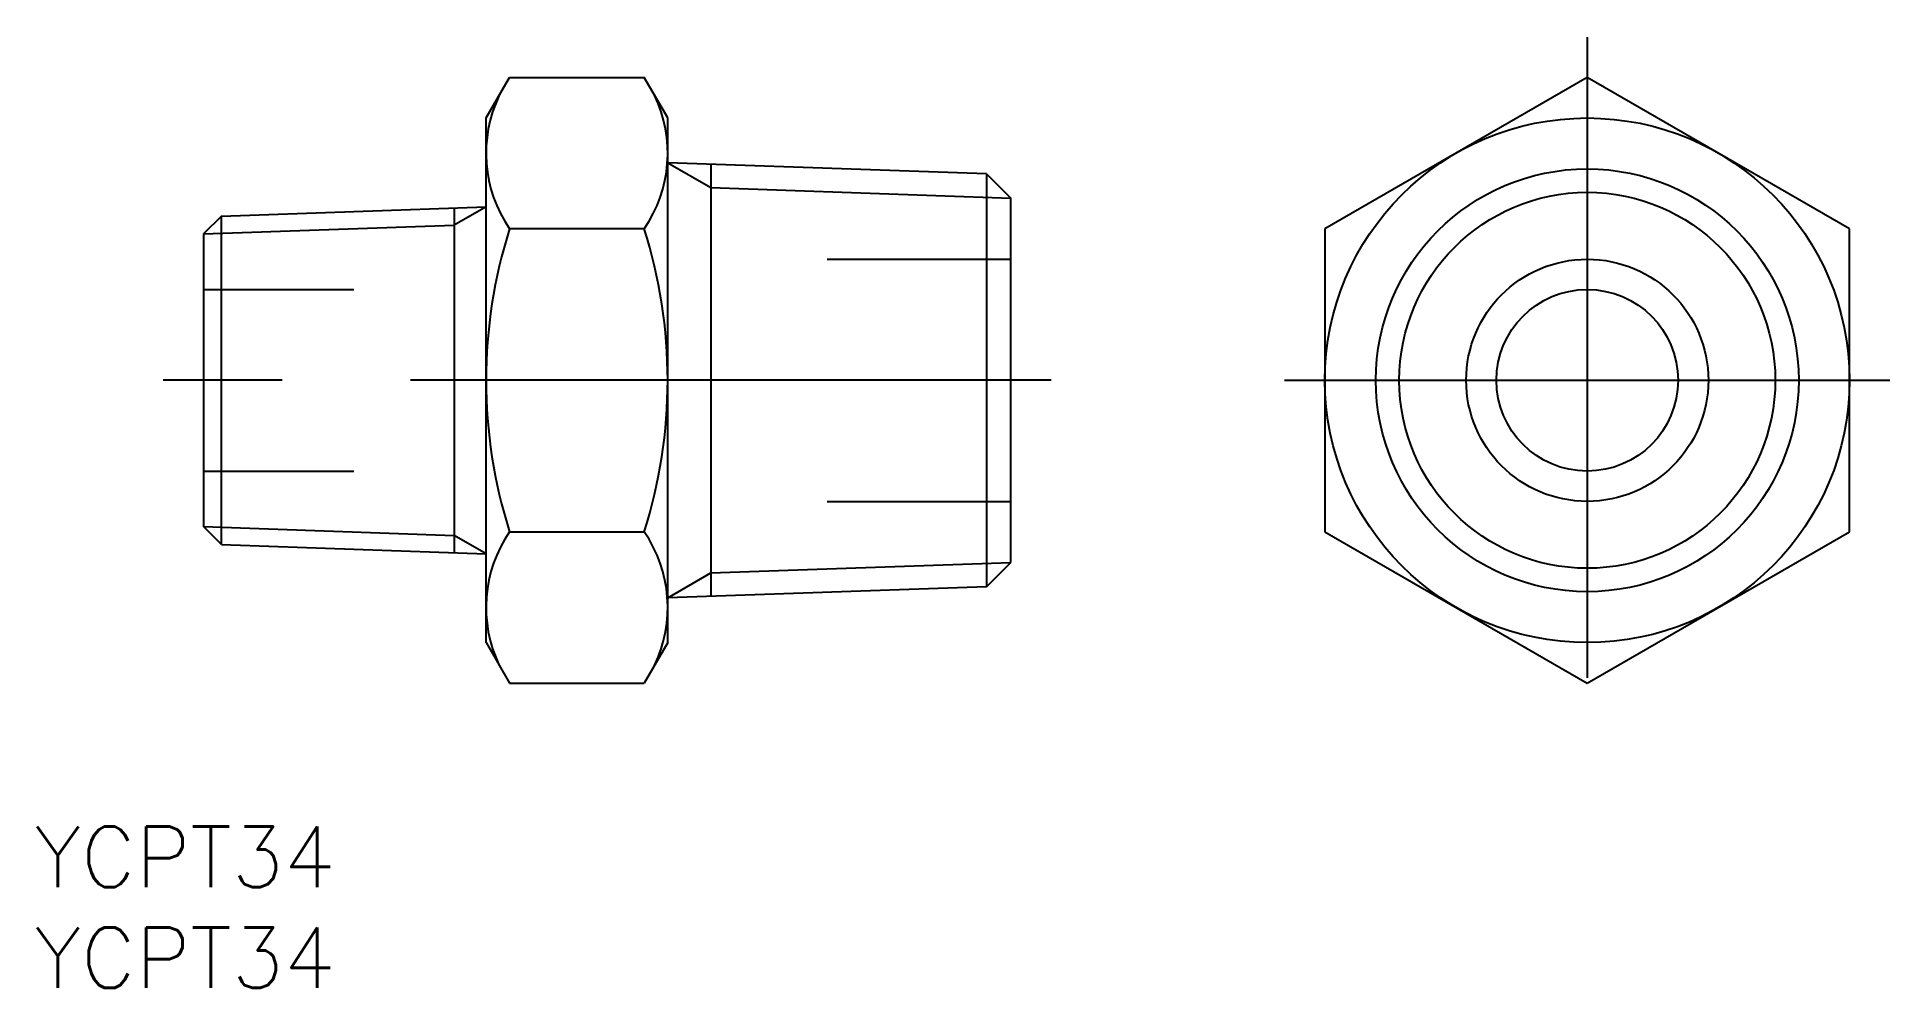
# Model space of a CAD drawing. Extents: x -76.8 to 15, y -30.1 to 17.
import ezdxf

# ---------------------------------------------------------------- set-up
doc = ezdxf.new("R2010")
doc.units = 0
doc.linetypes.add('CENTER', pattern=[50.8, 31.75, -6.35, 6.35, -6.35])
doc.linetypes.add('DASHED', pattern=[19.05, 12.7, -6.35])
doc.layers.get('0').update_dxf_attribs({"linetype": 'CONTINUOUS'})
doc.layers.add('CENTER', color=1, linetype='CENTER')
doc.styles.get("Standard").update_dxf_attribs({"font": 'txt.shx', "height": 3, "bigfont": 'bigfont.shx'})

msp = doc.modelspace()

# ---------------------------------------------------------------- linework, layer by layer
at = {"color": 7, "linetype": 'CONTINUOUS'}
for p, q in [((-54.573, 13), (-53.412, 15.011)), ((-53.412, 15.011), (-46.734, 15.011)), ((-45.573, 13), (-46.734, 15.011)), ((0, 15.011), (-13, 7.506)), ((13, 7.506), (0, 15.011)), ((-54.573, -13), (-54.573, 13)), ((-45.573, -13), (-45.573, 13)), ((-29.777, 10.235), (-45.573, 10.786)), ((-43.43, 10.711), (-43.43, -10.711)), ((-29.777, 10.235), (-29.777, -10.235)), ((-29.777, 10.235), (-28.573, 9.031)), ((-67.686, 8.14), (-54.573, 8.598)), ((-56.151, 8.543), (-56.151, -8.543)), ((-28.573, -9.031), (-28.573, 9.031)), ((-67.686, 8.14), (-68.573, 7.253)), ((-67.686, -8.14), (-67.686, 8.14)), ((-46.734, 7.506), (-53.412, 7.506)), ((-13, 7.506), (-13, -7.506)), ((13, -7.506), (13, 7.506)), ((-68.573, 7.253), (-68.573, -7.253)), ((-67.686, -8.14), (-68.573, -7.253)), ((-67.686, -8.14), (-54.573, -8.598)), ((-53.412, -7.506), (-46.734, -7.506)), ((-13, -7.506), (0, -15.011)), ((0, -15.011), (13, -7.506)), ((-29.777, -10.235), (-28.573, -9.031)), ((-29.777, -10.235), (-45.573, -10.786)), ((-54.573, -13), (-53.412, -15.011)), ((-45.573, -13), (-46.734, -15.011)), ((-53.412, -15.011), (-46.734, -15.011))]:
    msp.add_line(p, q, dxfattribs=at)
at = {"color": 3, "linetype": 'CONTINUOUS'}
for p, q in [((-45.573, 10.786), (-43.43, 9.549)), ((-43.43, 9.549), (-28.573, 9.031)), ((-54.573, 8.598), (-56.151, 7.687)), ((-68.573, 7.253), (-56.151, 7.687)), ((-68.573, -7.253), (-56.151, -7.687)), ((-54.573, -8.598), (-56.151, -7.687)), ((-43.43, -9.549), (-28.573, -9.031)), ((-45.573, -10.786), (-43.43, -9.549))]:
    msp.add_line(p, q, dxfattribs=at)
at = {"color": 3, "linetype": 'DASHED'}
for p, q in [((-37.675, 6), (-28.573, 6)), ((-68.573, 4.5), (-61.129, 4.5)), ((-68.573, -4.5), (-61.129, -4.5)), ((-37.675, -6), (-28.573, -6))]:
    msp.add_line(p, q, dxfattribs=at)
at = {"color": 7, "linetype": 'CONTINUOUS'}
for radius in [13, 10.477, 6, 4.5]:
    msp.add_circle((0, 0), radius, dxfattribs=at)
at = {"color": 3, "linetype": 'CONTINUOUS'}
msp.add_circle((0, 0), 9.316, dxfattribs=at)
at = {"color": 7, "linetype": 'CONTINUOUS'}
for centre, radius, start, end in [((-47.928, 11.258), 6.645, 154.38425, 214.38425), ((-52.218, 11.258), 6.645, 325.61575, 25.61575), ((-29.734, 0), 24.839, 162.41205, 197.58795), ((-70.412, 0), 24.839, 342.41205, 17.58795), ((-47.928, -11.258), 6.645, 145.61575, 205.61575), ((-52.218, -11.258), 6.645, 334.38425, 34.38425)]:
    msp.add_arc(centre, radius, start, end, dxfattribs=at)
at = {"layer": 'CENTER', "color": 1, "linetype": 'CENTER'}
for p, q in [((0, 17.011), (0, -17.011)), ((-26.573, 0), (-70.573, 0)), ((-15, 0), (15, 0))]:
    msp.add_line(p, q, dxfattribs=at)

# ---------------------------------------------------------------- texts
at = {"color": 7, "linetype": 'CONTINUOUS'}
for p in [(-76.955, -25.114), (-76.955, -30.114)]:
    msp.add_text('YCPT34', height=3, dxfattribs=at).set_placement(p)

doc.saveas('drawing.dxf')
